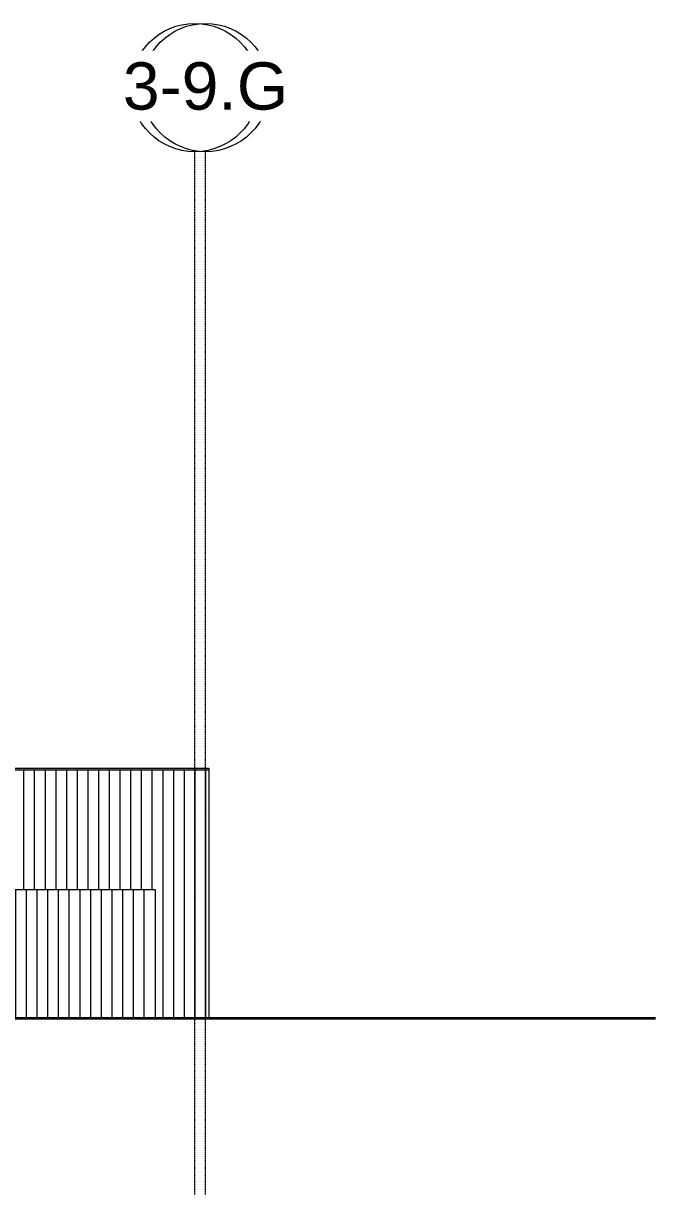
# Model space of a CAD drawing. Header units: inches. Extents: x -23034 to -8448, y -290 to 853.
# Drawn here: x -8920 to -8448, y -132 to 745 of the extents above; entities that cross this region are included whole.
import ezdxf

# ---------------------------------------------------------------- set-up
doc = ezdxf.new("R2010")
doc.units = ezdxf.units.IN
doc.header["$MEASUREMENT"] = 0
doc.linetypes.add('Grid Line 1_2_', pattern=[0.875, 0.5, -0.125, 0.125, -0.125])
for name, color, linetype, lineweight in [('A-ROOF', 132, 'Continuous', 9), ('A-WALL-PATT', 111, 'Continuous', 25), ('C-TOPO', 7, 'Continuous', 9), ('L-SITE-WALL', 31, 'Continuous', 9), ('S-GRID', 1, 'Continuous', 9), ('S-GRID-IDEN', 1, 'Continuous', 9)]:
    doc.layers.add(name, color=color, linetype=linetype, lineweight=lineweight)
doc.styles.add('Arial', font='arial.ttf', dxfattribs={"height": 35.407186})
pattern_1 = [(90, (-21143.99, 0), (-8, 5e-16), [])]

# ---------------------------------------------------------------- blocks, each defined once
blk = doc.blocks.new('Grid - Grid Head - Circle-14747-Section 16')
at = {"layer": 'S-GRID-IDEN'}
blk.add_circle((-21143.8, 696.66), 48, dxfattribs=at)

msp = doc.modelspace()

# ---------------------------------------------------------------- hatches: boundary and pattern name
at = {"layer": 'A-ROOF', "lineweight": 5}
msp.add_hatch(color=256, dxfattribs=at).paths.add_polyline_path([(-8781.6602, 185.64323), (-8781.6602, 187.14453), (-9014.4102, 187.14453), (-9014.4102, 185.64323), (-8912.44524, 185.64323)], flags=0)
at = {"layer": 'A-WALL-PATT', "lineweight": 9}
h = msp.add_hatch(dxfattribs=at)
h.set_pattern_fill('FP_33', color=256, style=0, pattern_type=2)
h.set_pattern_definition(pattern_1)
h.paths.add_polyline_path([(-8821.9102, 0), (-8792.9102, 0), (-8792.9102, 185.64323), (-9014.4102, 185.64323), (-9014.4102, 99), (-9013.4102, 99), (-9013.4102, 0), (-9010.6602, 0), (-9010.6602, 96), (-8821.9102, 96), (-8821.9102, 61.61007)], flags=0)
h = msp.add_hatch(dxfattribs=at)
h.set_pattern_fill('FP_33', color=256, style=0, pattern_type=2)
h.set_pattern_definition(pattern_1)
h.paths.add_polyline_path([(-8781.6602, 0), (-8781.6602, 185.64323), (-8792.9102, 185.64323), (-8792.9102, 0)], flags=0)
h = msp.add_hatch(dxfattribs=at)
h.set_pattern_fill('FP_36', color=256, style=0, pattern_type=2)
h.set_pattern_definition([(90, (-21118.053, 0), (-8, 5e-16), [])])
h.paths.add_polyline_path([(-8823.4102, 0), (-8823.4102, 96), (-9010.6602, 96), (-9010.6602, 0), (-8853.50342, 0)], flags=0)

# ---------------------------------------------------------------- linework, layer by layer
at = {"layer": 'A-ROOF'}
for p, q in [((-9014.4102, 187.14453), (-8781.6602, 187.14453)), ((-8781.6602, 187.14453), (-8781.6602, 185.64323))]:
    msp.add_line(p, q, dxfattribs=at)
at = {"layer": 'C-TOPO', "lineweight": 35}
for p, q in [((-9014.4102, 0), (-8853.50342, 0)), ((-8853.50342, 0), (-8480.82647, 0)), ((-8480.82647, 0), (-8447.64024, 0))]:
    msp.add_line(p, q, dxfattribs=at)
at = {"layer": 'C-TOPO'}
for p, q in [((-8853.50338, 0), (-9014.4102, 0)), ((-8853.50338, 0), (-8480.82663, 0)), ((-8480.82663, 0), (-8447.64024, 0))]:
    msp.add_line(p, q, dxfattribs=at)
at = {"layer": 'L-SITE-WALL'}
for p, q in [((-8781.6602, 185.64323), (-9014.4102, 185.64323)), ((-8781.6602, 185.64323), (-8781.6602, 0)), ((-8821.9102, 96), (-9010.6602, 96)), ((-8821.9102, 96), (-8821.9102, 0))]:
    msp.add_line(p, q, dxfattribs=at)
at = {"layer": 'S-GRID', "linetype": 'Grid Line 1_2_'}
for p, q in [((-8792.1602, -132), (-8792.1602, 648.65882)), ((-8784.1602, -132), (-8784.1602, 648.65882))]:
    msp.add_line(p, q, dxfattribs=at)

# ---------------------------------------------------------------- block references
at = {"layer": 'S-GRID-IDEN'}
msp.add_blockref('Grid - Grid Head - Circle-14747-Section 16', (12351.64261, 0), dxfattribs=at)

# ---------------------------------------------------------------- next in the draw order: texts
at = {"layer": 'S-GRID-IDEN', "insert": (-8792.16943, 715.53256), "char_height": 35.407186, "width": 85.104, "attachment_point": 2, "line_spacing_factor": 0.938532, "style": 'Arial', "bg_fill": 3, "box_fill_scale": 1.25, "bg_fill_color": 0, "bg_fill_transparency": 0}
msp.add_mtext('3-9', dxfattribs=at)

# ---------------------------------------------------------------- next in the draw order: block references
at = {"layer": 'S-GRID-IDEN'}
msp.add_blockref('Grid - Grid Head - Circle-14747-Section 16', (12359.64261, 0), dxfattribs=at)

# ---------------------------------------------------------------- next in the draw order: texts
at = {"layer": 'S-GRID-IDEN', "insert": (-8784.16943, 715.53256), "char_height": 35.407186, "width": 147.312, "attachment_point": 2, "line_spacing_factor": 0.938532, "style": 'Arial', "bg_fill": 3, "box_fill_scale": 1.25, "bg_fill_color": 0, "bg_fill_transparency": 0}
msp.add_mtext('3-9.G', dxfattribs=at)

doc.saveas('drawing.dxf')
